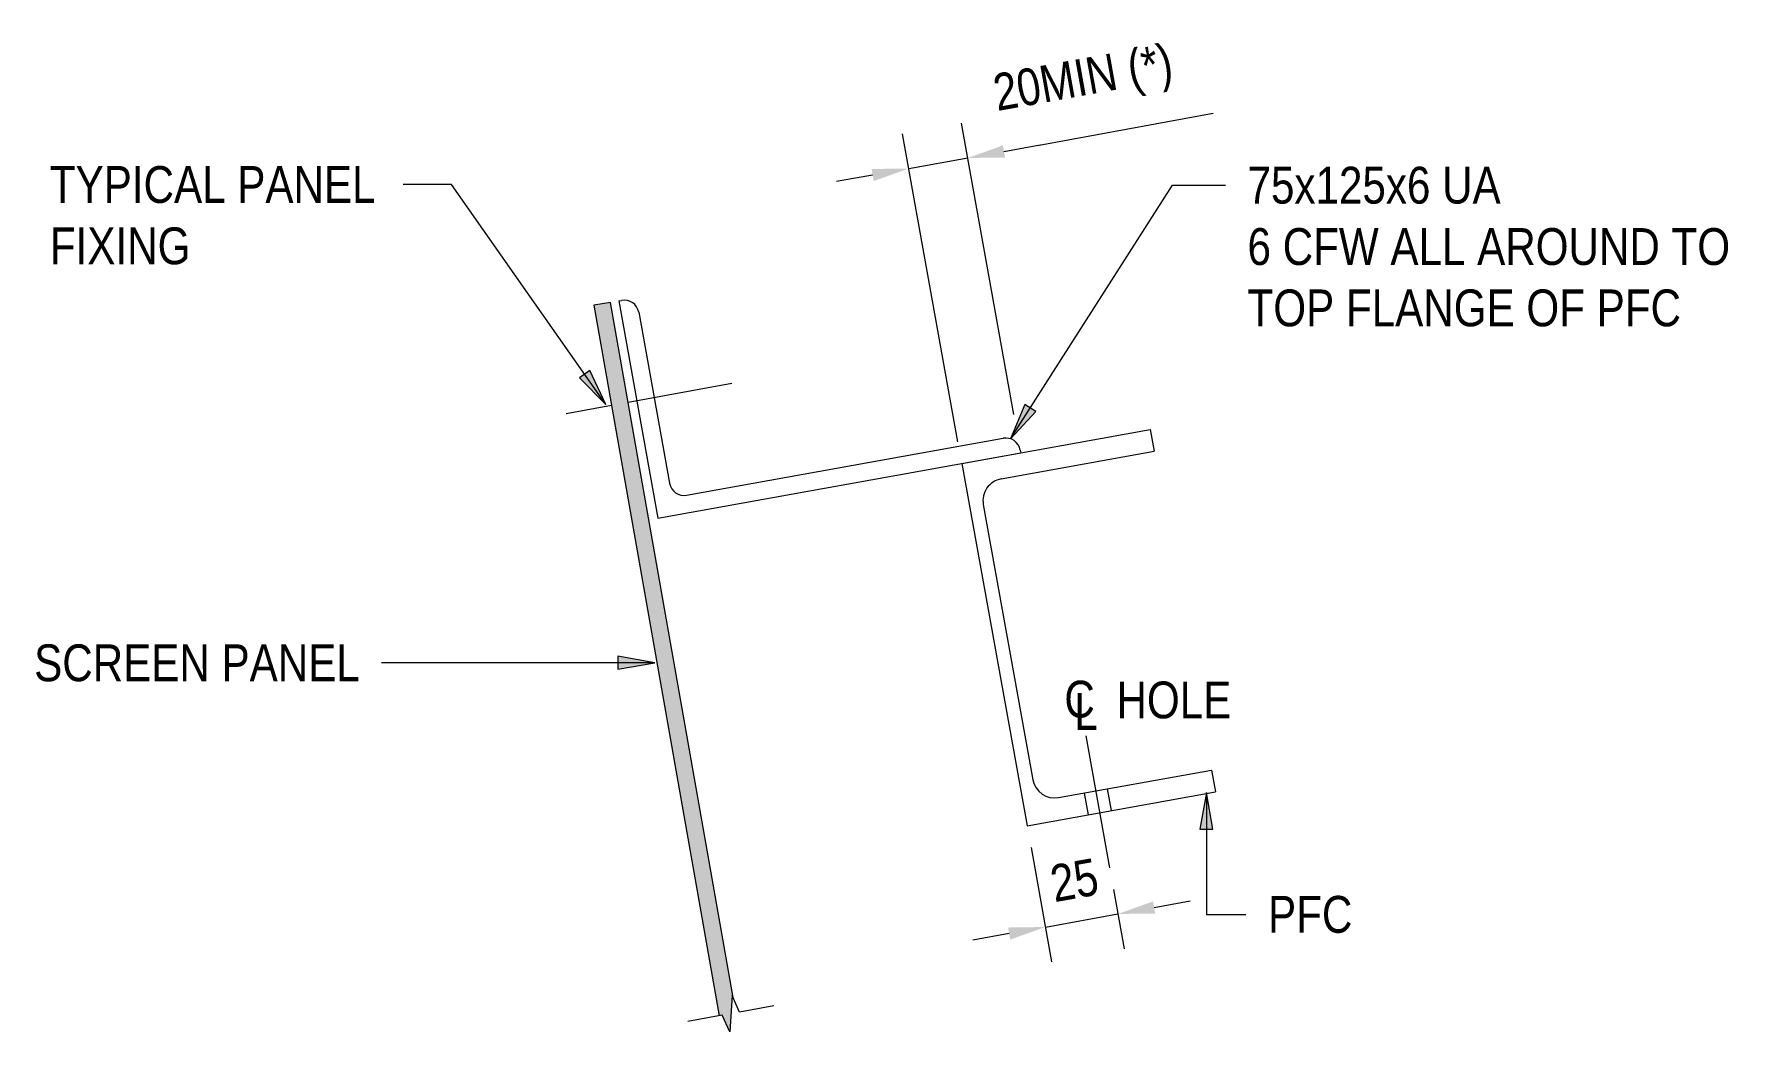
# Model space of a CAD drawing. Header units: metres. Extents: x 10.38 to 19.36, y -0.51 to 4.86.
# Drawn here: x 14.271 to 14.851, y 3.138 to 3.479 of the extents above; entities that cross this region are included whole.
import ezdxf

# ---------------------------------------------------------------- set-up
doc = ezdxf.new("R2010")
doc.units = ezdxf.units.M
doc.linetypes.add('JacobsCenter', pattern=[0.015, 0.009, -0.0015, 0.003, -0.0015])
doc.layers.get('Defpoints').update_dxf_attribs({"color": 41})
for name, color, linetype, lineweight in [('A-ANNO-DIMS', 7, 'Continuous', 9), ('A-ANNO-NOTE', 7, 'Continuous', 9), ('A-DETL', 7, 'Continuous', 13), ('A-DETL-GENF', 7, 'Continuous', 9), ('G-ANNO-TEXT', 7, 'Continuous', 9)]:
    doc.layers.add(name, color=color, linetype=linetype, lineweight=lineweight)
doc.styles.add('Arial Narrow', font='ARIALN.TTF', dxfattribs={"height": 0.0125})
doc.styles.add('Arial Narrow_2', font='ARIALN.TTF', dxfattribs={"height": 0.0025})
doc.dimstyles.new('Dimension_Standard_O__mm_', dxfattribs={"dimscale": 0.3048, "dimtxt": 0.012793, "dimasz": 0.04101, "dimexe": 0.03937, "dimexo": 0.024606, "dimgap": 0.024606, "dimtad": 1, "dimdec": 0, "dimlfac": 1000, "dimzin": 0, "dimdsep": 46, "dimtxsty": 'Arial Narrow', "dimsah": 1, "dimcen": 0.09, "dimaunit": 1, "dimadec": 4, "dimazin": 0, "dimtfac": 1, "dimtdec": 4, "dimtix": 1, "dimtmove": 0, "dimatfit": 3, "dimfxl": 1, "dimtvp": 1, "dimtfill": 1, "dimtolj": 1, "dimtzin": 0, "dimlwd": 18, "dimlwe": 18, "dimarcsym": 2})
doc.dimstyles.new('Dimension_Standard_T__mm__2', dxfattribs={"dimscale": 0.3048, "dimtxt": 0.012793, "dimasz": 0.04101, "dimexe": 0.03937, "dimexo": 0.024606, "dimgap": 0.016404, "dimtad": 1, "dimdec": 0, "dimlfac": 1000, "dimzin": 0, "dimdsep": 46, "dimtxsty": 'Arial Narrow', "dimsah": 1, "dimcen": 0.09, "dimaunit": 1, "dimadec": 4, "dimazin": 0, "dimtfac": 1, "dimtdec": 4, "dimtix": 1, "dimtmove": 2, "dimatfit": 3, "dimfxl": 1, "dimtvp": 1, "dimtolj": 1, "dimtzin": 0, "dimlwd": 18, "dimlwe": 18, "dimarcsym": 2})

# ---------------------------------------------------------------- blocks, each defined once
blk = doc.blocks.new('CS_DET_BreakLine_ViewScale - Std Break-8839672-DRG-2873234 - SECTION 7')
at = {"layer": 'A-DETL-GENF'}
for p, q in [((0.00734, -0.006), (0.01034, 0.006)), ((0.01034, 0.006), (0.01184, 0)), ((-0.006, 0), (0.00584, 0)), ((0.00584, 0), (0.00734, -0.006)), ((0.01184, 0), (0.02369, 0))]:
    blk.add_line(p, q, dxfattribs=at)
blk = doc.blocks.new('DIMBLOCK31-DRG-2873234 - SECTION 7')
at = {"layer": 'A-ANNO-DIMS', "color": 0, "lineweight": 18, "transparency": 16777216}
for p, q in [((14.5848, 3.34039), (14.56601, 3.44499)), ((14.60376, 3.34963), (14.58599, 3.44857)), ((14.60042, 3.43897), (14.61272, 3.44118)), ((14.56814, 3.43318), (14.58812, 3.43676)), ((14.55583, 3.43097), (14.54353, 3.42876))]:
    blk.add_line(p, q, dxfattribs=at)
at = {"layer": 'A-ANNO-DIMS', "color": 0, "transparency": 16777216}
for points in [[(14.60005, 3.44102), (14.60079, 3.43692), (14.58812, 3.43676)], [(14.55546, 3.43302), (14.5562, 3.42892), (14.56814, 3.43318)]]:
    blk.add_solid(points, dxfattribs=at)
at = {"layer": 'Defpoints', "color": 0, "transparency": 16777216}
for p in [(14.58812, 3.43676), (14.60509, 3.34224), (14.58612, 3.33301)]:
    blk.add_point(p, dxfattribs=at)
at = {"layer": 'A-ANNO-DIMS', "color": 0, "lineweight": 18, "transparency": 16777216, "insert": (14.59594, 3.46499), "char_height": 0.0125, "width": 0.0782194, "attachment_point": 1, "rotation": 10.18049, "line_spacing_factor": 0.974696, "style": 'Arial Narrow'}
blk.add_mtext('\\A1;20MIN (*)', dxfattribs=at)
blk = doc.blocks.new('DIMBLOCK32-DRG-2873234 - SECTION 7')
at = {"layer": 'A-ANNO-DIMS', "color": 0, "lineweight": 18, "transparency": 16777216}
for p, q in [((14.60961, 3.2026), (14.61661, 3.16377)), ((14.63758, 3.18834), (14.64121, 3.1682)), ((14.65139, 3.18222), (14.66369, 3.18444)), ((14.61448, 3.17558), (14.63908, 3.18001)), ((14.60218, 3.17336), (14.58988, 3.17114))]:
    blk.add_line(p, q, dxfattribs=at)
at = {"layer": 'A-ANNO-DIMS', "color": 0, "transparency": 16777216}
for points in [[(14.65102, 3.18427), (14.65176, 3.18017), (14.63908, 3.18001)], [(14.60181, 3.17541), (14.60255, 3.17131), (14.61448, 3.17558)]]:
    blk.add_solid(points, dxfattribs=at)
at = {"layer": 'Defpoints', "color": 0, "transparency": 16777216}
blk.add_point((14.60828, 3.20999), dxfattribs=at)
at = {"layer": 'A-ANNO-DIMS', "color": 0, "lineweight": 18, "transparency": 16777216, "insert": (14.62432, 3.19145), "char_height": 0.0125, "width": 0.0190066, "attachment_point": 5, "rotation": 10.21055, "style": 'Arial Narrow', "bg_fill": 3, "box_fill_scale": 1.1, "bg_fill_color": 256, "bg_fill_true_color": 13158600, "bg_fill_transparency": 0}
blk.add_mtext('\\A1;25', dxfattribs=at)
at = {"layer": 'Defpoints', "color": 0, "transparency": 16777216}
for p in [(14.63625, 3.19572), (14.63908, 3.18001)]:
    blk.add_point(p, dxfattribs=at)
blk = doc.blocks.new('CS_Annot_Centreline Symbol4 - CS_Annot_Centreline Symbol-6057300-DRG-2873234 - SECTION 7')
at = {"layer": 'A-ANNO-NOTE', "char_height": 0.0025, "attachment_point": 1, "style": 'Arial Narrow_2'}
for s, insert, width in [('C  ', (-0.00109, 0.00476), 0.0044093), ('L', (-0.00041, 0.00392), 0.0019241)]:
    blk.add_mtext(s, dxfattribs=dict(at, insert=insert, width=width))

msp = doc.modelspace()

# ---------------------------------------------------------------- hatches: boundary and pattern name
at = {"layer": 'A-DETL-GENF', "true_color": 0xc0c0c0}
msp.add_hatch(color=9, dxfattribs=at).paths.add_polyline_path([(14.5073008, 3.1399649), (14.5081261, 3.1523067), (14.5084117, 3.1516725), (14.4667905, 3.387718), (14.4611344, 3.3867207), (14.503684, 3.14541), (14.5047609, 3.145604), (14.5057066, 3.1435043)])
at = {"layer": 'G-ANNO-TEXT'}
for points in [[(14.4652237, 3.3530887), (14.4598502, 3.364588), (14.4562413, 3.3620566)], [(14.6026768, 3.341322), (14.611257, 3.3506754), (14.6075405, 3.353046)], [(14.4818513, 3.2653153), (14.4693513, 3.2675194), (14.4693513, 3.2631112)], [(14.669137, 3.2212653), (14.6669329, 3.2087653), (14.6713411, 3.2087653)]]:
    msp.add_hatch(color=256, dxfattribs=at).paths.add_polyline_path(points)

# ---------------------------------------------------------------- linework, layer by layer
at = {"layer": 'A-DETL', "lineweight": 18}
for p, q in [((14.6124199, 3.4411282), (14.6714357, 3.4519511)), ((14.4696185, 3.3882167), (14.4706027, 3.388394)), ((14.4696185, 3.3882167), (14.4829135, 3.3144045)), ((14.4764098, 3.3843595), (14.4868685, 3.3262939)), ((14.4926739, 3.3222591), (14.6001285, 3.3415737)), ((14.5861238, 3.3330054), (14.6500944, 3.3445277)), ((14.6500944, 3.3445277), (14.6514239, 3.3371465)), ((14.4829135, 3.3144045), (14.6061042, 3.3365934)), ((14.59946, 3.3277868), (14.6514239, 3.3371465)), ((14.6059339, 3.3375389), (14.6061042, 3.3365934)), ((14.5861238, 3.3330054), (14.608282, 3.209985)), ((14.5934083, 3.3190761), (14.6102486, 3.2255806)), ((14.6189593, 3.2195289), (14.6709231, 3.2288885)), ((14.6709231, 3.2288885), (14.6722526, 3.2215073)), ((14.608282, 3.209985), (14.6722526, 3.2215073)), ((14.6276199, 3.2210888), (14.6289494, 3.2137076)), ((14.6354932, 3.2225069), (14.6368227, 3.2151257))]:
    msp.add_line(p, q, dxfattribs=at)
at = {"layer": 'A-DETL', "lineweight": 9}
for p, q in [((14.4667905, 3.387718), (14.4611344, 3.3867207)), ((14.4611344, 3.3867207), (14.503684, 3.14541)), ((14.5084117, 3.1516725), (14.4667905, 3.387718)), ((14.5079551, 3.3601356), (14.4727911, 3.3536869)), ((14.4671419, 3.3526508), (14.451744, 3.349827))]:
    msp.add_line(p, q, dxfattribs=at)
at = {"layer": 'A-DETL', "linetype": 'JacobsCenter', "lineweight": 18}
msp.add_line((14.6281885, 3.240497), (14.6362541, 3.1957176), dxfattribs=at)
at = {"layer": 'A-DETL', "lineweight": 18}
for centre, radius, start, end in [((14.471489, 3.3834732), 0.005, 10.2105529, 100.2105529), ((14.601013, 3.3366526), 0.005, 10.2105529, 100.1899357), ((14.4917893, 3.3271802), 0.005, 190.2105529, 280.1899357), ((14.6007895, 3.3204056), 0.0075, 100.2105529, 190.2105529), ((14.6176298, 3.2269101), 0.0075, 190.2105529, 280.2105529)]:
    msp.add_arc(centre, radius, start, end, dxfattribs=at)
at = {"layer": 'G-ANNO-TEXT'}
for p, q in [((14.3963904, 3.4277576), (14.3963869, 3.4277576)), ((14.4128505, 3.4277576), (14.3963904, 3.4277576)), ((14.4652237, 3.3530887), (14.4128505, 3.4277576)), ((14.6026768, 3.341322), (14.657658, 3.4275215)), ((14.657658, 3.4275215), (14.6756145, 3.4275215)), ((14.4598502, 3.364588), (14.4562413, 3.3620566)), ((14.4652237, 3.3530887), (14.4598502, 3.364588)), ((14.4562413, 3.3620566), (14.4652237, 3.3530887)), ((14.6075405, 3.353046), (14.6026768, 3.341322)), ((14.611257, 3.3506754), (14.6075405, 3.353046)), ((14.6026768, 3.341322), (14.611257, 3.3506754)), ((14.389411, 3.2653153), (14.3890745, 3.2653153)), ((14.4818513, 3.2653153), (14.389411, 3.2653153)), ((14.4818513, 3.2653153), (14.4693513, 3.2675194)), ((14.4693513, 3.2675194), (14.4693513, 3.2631112)), ((14.4693513, 3.2631112), (14.4818513, 3.2653153)), ((14.669137, 3.2212653), (14.6669329, 3.2087653)), ((14.6713411, 3.2087653), (14.669137, 3.2212653)), ((14.669137, 3.2212653), (14.669137, 3.1798859)), ((14.6669329, 3.2087653), (14.6713411, 3.2087653)), ((14.669137, 3.1798859), (14.6825853, 3.1798859))]:
    msp.add_line(p, q, dxfattribs=at)

# ---------------------------------------------------------------- block references
at = {"layer": 'A-ANNO-NOTE', "xscale": 5, "yscale": 5, "zscale": 5}
msp.add_blockref('CS_Annot_Centreline Symbol4 - CS_Annot_Centreline Symbol-6057300-DRG-2873234 - SECTION 7', (14.6263678, 3.2354268), dxfattribs=at)
at = {"layer": 'A-DETL-GENF', "rotation": 190.2105528690415}
msp.add_blockref('CS_DET_BreakLine_ViewScale - Std Break-8839672-DRG-2873234 - SECTION 7', (14.516418, 3.1477036), dxfattribs=at)

# ---------------------------------------------------------------- texts
at = {"layer": 'A-ANNO-NOTE', "insert": (14.6386187, 3.2589589), "char_height": 0.0125, "attachment_point": 1, "style": 'Arial Narrow', "bg_fill": 3, "box_fill_scale": 1, "bg_fill_color": 256, "bg_fill_true_color": 13158600, "bg_fill_transparency": 0}
msp.add_mtext('HOLE', dxfattribs=at)
at = {"layer": 'G-ANNO-TEXT', "char_height": 0.0125, "attachment_point": 1, "style": 'Arial Narrow', "bg_fill": 3, "box_fill_scale": 1, "bg_fill_color": 256, "bg_fill_transparency": 0}
for s, insert in [('TYPICAL PANEL ', (14.276439, 3.4340076)), ('75x125x6 UA', (14.6831145, 3.4337715)), ('FIXING', (14.276439, 3.4131716)), ('6 CFW ALL AROUND TO ', (14.6831145, 3.4129355)), ('TOP FLANGE OF PFC', (14.6831145, 3.3920996)), ('SCREEN PANEL', (14.271111, 3.2715653)), ('PFC', (14.6900853, 3.1861359))]:
    msp.add_mtext(s, dxfattribs=dict(at, insert=insert))

# ---------------------------------------------------------------- dimensions: what is measured, and where the dimension line sits
at = {"layer": 'A-ANNO-DIMS', "lineweight": 18}
dim = msp.add_linear_dim(base=(14.5881159, 3.4367637), p1=(14.5861238, 3.3330054), p2=(14.6050896, 3.3422433), angle=10.1804933, dimstyle='Dimension_Standard_T__mm__2', override={"dimpost": '<>MIN (*)', "dimfxl": 0.021096}, dxfattribs=at)
dim.commit()
dim.dimension.update_dxf_attribs({"geometry": 'DIMBLOCK31-DRG-2873234 - SECTION 7', "text_midpoint": (14.6359049, 3.4637036), "dimtype": 160, "text_rotation": 10.1804933})

# ---------------------------------------------------------------- next in the draw order: dimensions: what is measured, and where the dimension line sits
dim = msp.add_linear_dim(base=(14.6390839, 3.1800072), p1=(14.608282, 3.209985), p2=(14.6362541, 3.1957176), angle=10.2105529, dimstyle='Dimension_Standard_O__mm_', override={"dimpost": '<>', "dimfxl": 0.031401}, dxfattribs=at)
dim.commit()
dim.dimension.update_dxf_attribs({"geometry": 'DIMBLOCK32-DRG-2873234 - SECTION 7', "text_midpoint": (14.624321, 3.1914537)})

doc.saveas('drawing.dxf')
